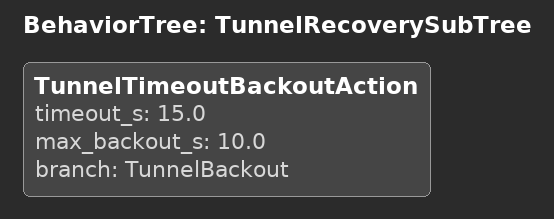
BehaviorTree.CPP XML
<root main_tree_to_execute="TunnelRecoverySubTree">
  <BehaviorTree ID="TunnelRecoverySubTree">
    <TunnelTimeoutBackoutAction
      timeout_s="15.0"
      max_backout_s="10.0"
      branch="TunnelBackout" />
  </BehaviorTree>
</root>
